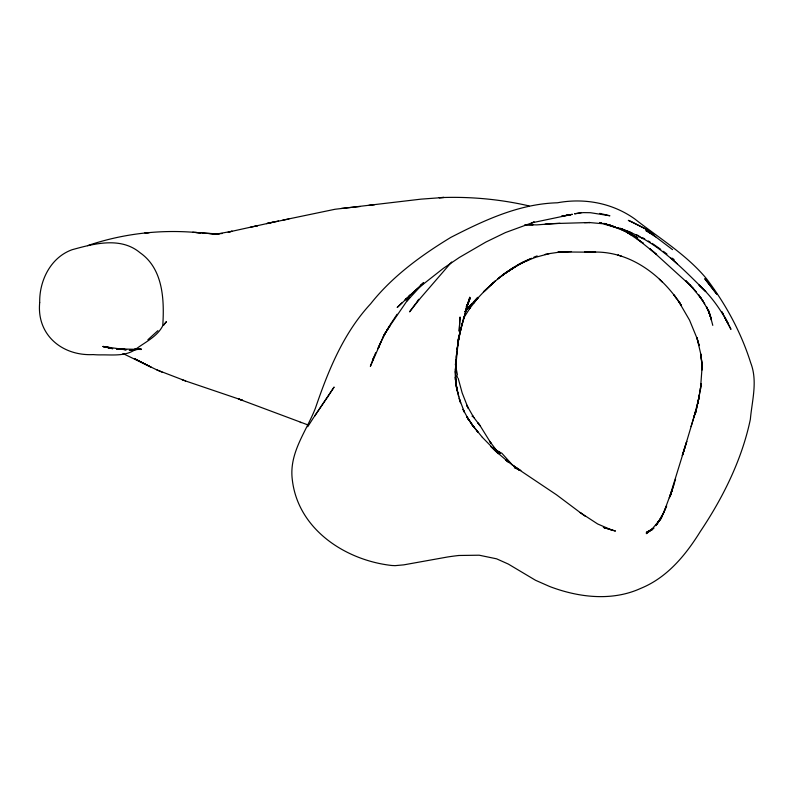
<?xml version="1.0" encoding="UTF-8"?>
<svg xmlns="http://www.w3.org/2000/svg" width="794" height="794" viewBox="0 0 794 794"><rect width="100%" height="100%" fill="white"/><g stroke="black" fill="none" stroke-linecap="round" stroke-linejoin="round"><path stroke-width="1.19" d="M699.018 397.149L701.181 383.74L700.457 389.249L702.104 366.868L700.824 354.045L701.956 363.622L700.804 354.213L697.003 337.907L699.167 345.618L696.874 337.837M455.359 370.312L456.222 358.491L455.419 380.088L455.419 371.185L455.935 382.777L455.369 377.15L456.709 388.871M455.498 372.843L455.548 368.615M455.389 369.964L458.872 335.088L457.106 349.499L459.24 335.167L457.572 345.489L461.066 327.624L457.781 342.601L462.088 324.071L459.885 332.795L469.701 297.164M457.384 347.375L456.173 357.737L456.828 352.238M699.445 394.598L697.837 403.302L700.536 388.147M698.909 397.536L695.613 412.94L698.73 398.717L693.887 417.406L695.484 411.907L695.058 413.327M464.202 316.756L461.81 325.034L469.244 299.12L465.969 309.412L468.907 300.946L466.356 307.735M682.641 454.962L695.484 411.907L691.058 426.616M675.595 479.03L670.404 495.645L673.798 484.787M685.252 446.099L682.284 455.518L686.77 441.414L669.352 497.808L672.349 489.273L663.943 512.061L666.642 505.897L661.352 517.559L664.36 511.396L658.037 522.571L661.839 516.14M373.269 358.729L372.654 360.625L373.964 356.704L370.371 366.371L383.542 336.279L389.626 325.59M380.713 342.283L378.579 347.693L379.046 346.512M466.564 306.911L470.366 297.849L466.564 306.563L468.887 301.561M374.401 355.702L375.701 352.705M472.152 416.463L472.48 415.728L480.181 425.832L491.069 443.399L489.729 441.345L496.587 450.496L493.421 447.28L497.064 450.853L495.396 449.404M384.633 334.165L384.217 334.879L390.301 325.074L384.633 334.165L377.607 348.804M382.738 337.887L385.686 332.011M466.227 306.692L467.785 303.745M397.079 314.265L390.271 324.607M463.388 318.454L470.514 307.258L469.413 308.836L478.316 297.452L473.184 303.497C488.439 285.413 506.929 269.364 528.804 259.876L526.462 260.859L535.722 257.256L549.289 253.614L561.686 251.817L557.795 252.264L571.501 251.529M658.583 521.589L659.973 519.345L655.824 525.707L658.444 521.817M327.624 396.95L334.105 387.065L314.503 416.264L327.763 396.722M386.827 330.373L406.776 301.224L423.619 282.932M307.725 426.735L313.967 416.989M163.544 325.232L166.432 321.62L163.385 325.242M416.671 302.226L418.716 299.269M416.016 303.119L409.585 311.853L420.562 297.998L451.637 262.01M661.69 517.43L655.963 525.191L661.124 518.393L652.668 528.328L646.276 533.657L653.948 528.05L646.276 532.397L652.618 529.489M465.086 311.576L477.581 297.353M464.947 311.734L471.973 303.467M465.066 311.615L469.353 306.415M406.548 301.432L409.654 297.72M473.184 303.497L475.705 300.519M484.231 291.329L495.347 280.987L490.325 285.453L493.56 282.654M566.182 215.234L570.807 214.708L564.306 215.76L572.375 214.311L531.633 222.866L534.273 222.002L505.431 232.573L485.868 242.061L459.339 257.474L443.31 268.382L416.959 289.125L397.189 307.467L402.181 302.633M420.254 285.84L421.793 284.441L405.059 299.795L406.578 298.346M408.811 296.202L410.29 294.763M421.614 284.669L423.262 283.101M420.82 285.443L423.361 283.021M487.516 288.083L483.397 292.003L490.186 285.622M421.088 285.056L423.5 282.833M147.882 339.753L157.917 330.641M506.076 272.402L497.461 279.051L508.765 270.486M504.885 273.444L501.768 275.677L514.78 266.963L508.567 270.943M505.51 273.186L514.562 267.171M509.778 269.811L519.107 264.114M508.269 271.131L520.348 263.777L531.583 258.258M649.691 530.829L652.311 529.399L649.343 531.007M520.348 263.777L519.028 264.481L524.09 261.792M520.001 263.628L523.613 261.712M524.596 261.246L526.561 260.293M528.05 259.817L529.598 259.102M533.876 257.157L537.141 255.916M87.539 245.654C123.824 233.277 162.482 229.019 200.604 232.92L192.753 232.185M219.303 233.764L215.502 234.26L232.195 231.243L228.186 232.126L278.505 221.02M272.699 222.191L266.566 223.6L288.927 218.975M545.925 254.348L545.101 254.527L549.289 253.614M254.953 226.32L257.484 225.754L250.279 227.282M282.704 220.176L335.058 209.259L420.939 199.155L443.965 197.448L439.072 197.666C469.204 196.396 499.634 199.105 529.022 205.904M581.426 212.534L574.558 213.824L583.094 212.623L590.528 212.713L609.901 215.779L599.728 213.378M561.715 215.879L563.929 215.531M133.372 349.787L129.273 350.303L140.756 349.072L135.079 349.658M458.813 555.482L479.169 555.205L496.587 558.817L508.319 564.068L535.543 580.285L549.25 586.329A66.795 38.886 0 0 0 553.339 587.858C581.109 597.733 612.869 600.979 640.391 588.533A101.602 59.084 0 0 0 646.514 585.783C670.017 574.221 686.81 553.269 700.348 531.464C723.126 497.461 741.953 459.537 750.36 419.321C752.007 400.573 757.863 381.209 750.697 362.818C741.13 332.398 725.686 304.023 706.442 278.654C686.433 254.566 659.189 238.2 634.833 219.005C612.382 202.956 584.305 197.805 557.398 202.788C519.246 203.81 484.102 220.305 450.813 237.396C421.138 255.41 392.296 276.401 370.58 303.874C343.296 333.232 328.16 370.887 315.397 408.235C306.246 431.688 288.827 452.838 292.311 479.745C297.978 529.35 345.44 560.405 392.028 565.517A24.296 14.113 0 0 1 394.955 565.665L403.818 564.852L447.469 557.001A174.402 110.406 0 0 1 458.813 555.492M341.301 208.465L360.109 206.5M222.38 233.466L215.462 234.032L218.32 234.012L195.582 232.453M368.912 205.279L374.381 204.822M545.111 224.136L560.028 223.312M144.845 232.86L149.341 232.602L146.265 232.771M568.087 251.579L560.713 251.966L595.639 252.194L584.712 251.817M136.707 349.459L140.677 349.281L134.385 349.469L141.441 349.35L134.365 349.39L141.481 349.439L117.115 348.894L126.663 349.628L116.43 348.824L125.74 349.727L102.992 346.521L112.728 348.735L105.85 346.879L110.426 348.179M584.483 222.638L589.952 222.528L554.301 223.561L536.744 224.891L525.707 224.662M524.884 224.623L533.221 224.702L525.787 224.633M589.565 222.548L602.884 223.749L619.161 228.543L617.97 228.057C653.948 238.269 680.061 266.079 705.757 291.507L699.018 285.066C711.226 295.954 720.624 309.591 728.316 323.932L725.001 317.908L730.956 329.331L724.108 315.764M117.115 348.894L124.698 349.34M592.84 252.105C629.841 250.725 661.988 275.3 681.173 305.154L678.324 300.876L689.539 320.141L696.993 338.254M201.974 232.989L214.479 233.952L208.822 233.505M601.743 223.015L599.629 222.697L601.624 223.045M603.897 223.402L606.1 223.839M606.021 528.338L603.321 527.355L615.469 531.057L604.442 527.802M603.619 223.471L614.169 226.627L615.221 227.015L609.395 225.02L626.387 231.709L621.781 229.635L637.929 237.863L623.776 229.962M618.635 255.311L617.861 255.102L621.494 256.144M606.755 224.265L610.844 225.496M605.743 223.958L606.596 224.226M514.343 467.825L520.854 470.485L512.477 465.095M110.654 348.219L107.905 347.345L109.979 348.06M612.363 530.303L597.644 523.961L580.077 512.497L585.089 516.16M122.931 353.529L156.944 369.935L185.578 380.931M182.243 379.84L242.607 400.325L238.537 398.985L307.099 424.611M300.251 422.309L301.164 422.646M622.039 228.93L625.444 230.27M626.585 230.717L631.816 232.801M156.944 369.935L162.085 372.148M636.302 234.687L638.842 235.828M495.873 450.138L500.19 452.987L495.873 450.138L501.877 453.275L512.686 465.264M619.935 228.136L622.883 229.506M639.914 237.029L642.932 238.647M653.393 234.558L649.035 232.295L653.998 234.885M652.747 234.19L645.859 230.548L655.784 236.85M477.968 423.053L480.181 425.832L478.226 423.202M621.96 229.347L631.478 234.994L626.387 231.828L628.104 232.89M643.011 237.922L644.738 238.905M646.356 229.277L651.844 232.553M648.301 240.979L650.246 242.18M626.387 231.828L643.418 243.44L637.125 238.815L656.638 254.546L650.087 248.869L690.105 285.195L685.649 280.619L696.13 291.785L689.996 284.957M652.192 243.381L660.707 249.326M495.516 449.642L500.299 453.523L494.712 448.709M672.538 249.634L652.747 234.637M663.387 251.331L666.96 254.06M580.811 513.023L556.455 494.761L513.599 466.068L519.613 470.356L505.728 459.974L508.924 462.535L495.168 450.694L490.99 446.615L498.384 453.731L482.375 437.355M672.329 258.219L674.126 259.608M670.87 257.971L677.272 263.797M662.355 282.108L659.367 279.24M690.82 285.85L693.271 288.53M692.944 288.162L702.581 300.43L707.99 309.968L706.471 306.712L710.362 315.992L708.04 309.67L710.362 315.992M476.638 430.576L478.097 432.323L471.834 424.423L482.424 437.415M676.339 298.177L673.898 294.911L680.19 303.358M474.246 427.519L466.882 416.989L473.929 427.271M704.725 303.943L698.492 294.594L700.993 298.087M472.48 415.728L473.879 417.674L466.664 405.099M473.244 426.299L466.961 416.929L468.708 419.877L463.001 409.347L464.44 412.235L459.16 398.409L460.58 402.796L456.739 388.911L455.915 383.323L458.654 396.762M700.814 297.81L702.958 301.025M722.004 312.042L723.582 314.841M721.984 312.002L723.483 314.662M466.664 405.198L468.162 408.176L462.177 392.941L458.138 378.172M709.121 312.588L711.166 318.87L708.407 309.799M456.937 375.701L457.413 377.408M711.434 320.23L710.124 315.248L712.784 325.371M457.771 393.159L456.074 384.018L456.858 390.053M457.423 374.788L455.309 364.069M701.936 363.781L702.104 369.994M455.319 370.55L455.637 379.691M39.7 302.494C36.464 334.899 62.2 356.139 93.186 354.59A139.436 104.629 -89.9 0 0 101.761 354.868C113.711 354.789 126.822 356.546 136.836 348.377C146.007 341.757 157.52 336.209 162.76 325.748C164.398 300.321 163.356 269.027 140.151 252.8A2.501 1.866 89.5 0 0 139.942 252.641C120.599 236.493 93.92 243.718 72.115 249.713C50.647 257.425 39.283 280.659 39.7 302.494M460.044 317.213L459.18 331.088L460.044 317.213M218.588 233.942L215.462 234.032L218.588 233.942M109.046 347.703L102.992 346.422L109.056 347.722M631.309 221.566L628.332 220.365L646.634 229.426L631.309 221.566M150.88 367.066L134.504 358.68L150.88 367.066M716.635 293.978L704.764 278.694L716.625 293.969"/></g></svg>
